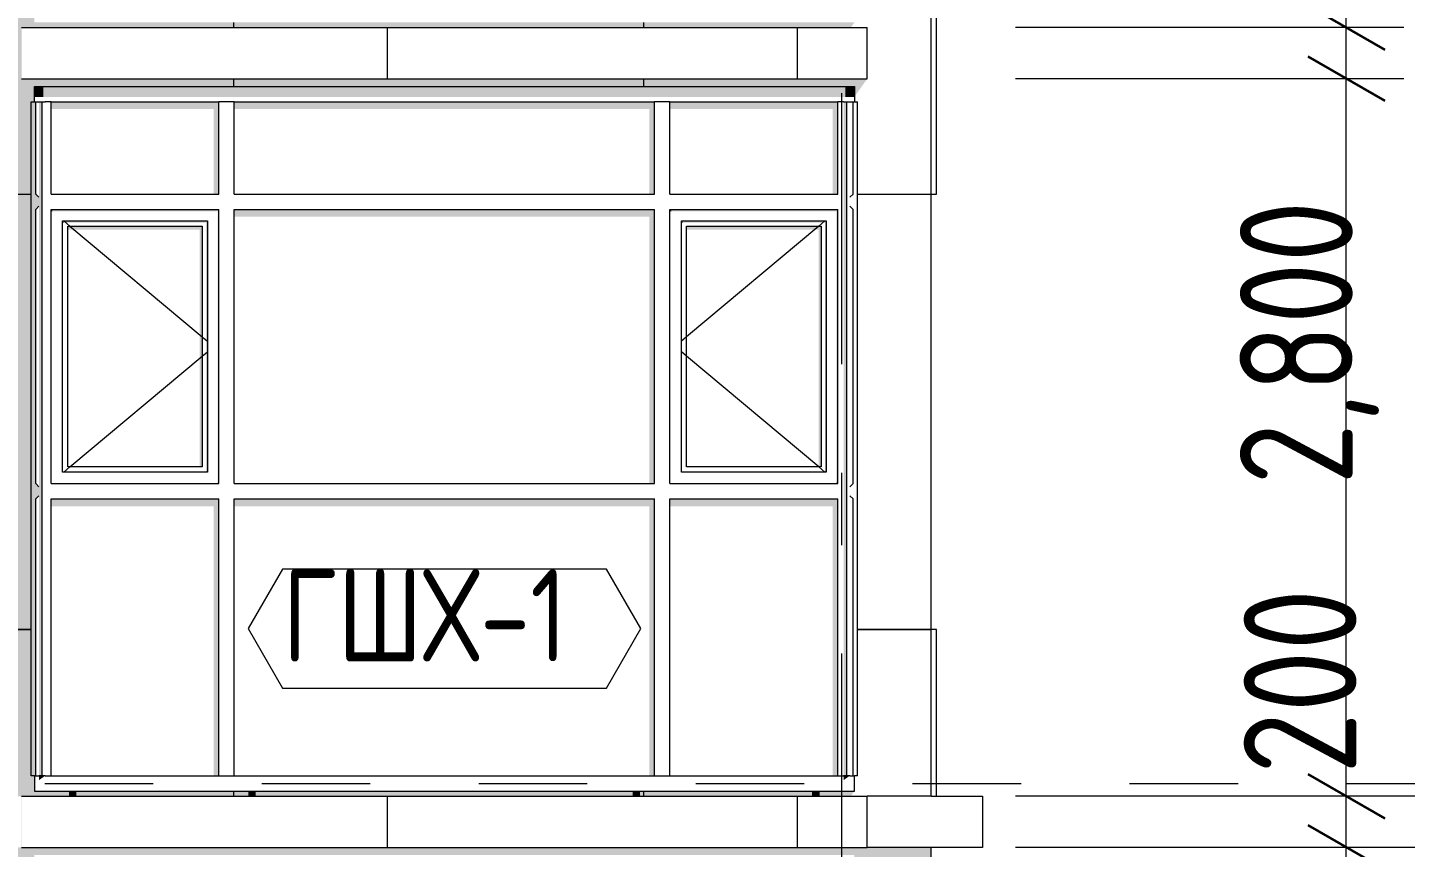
# Model space of a CAD drawing. Header units: millimetres. Extents: x 18162 to 7085488, y 72188 to 247925.
# Drawn here: x 5833332 to 5838709, y 112134 to 115334 of the extents above; entities that cross this region are included whole.
import ezdxf
from ezdxf.enums import TextEntityAlignment as Align

# ---------------------------------------------------------------- set-up
doc = ezdxf.new("R2010")
doc.units = ezdxf.units.MM
doc.header["$MEASUREMENT"] = 0
doc.linetypes.add('Dashed', pattern=[423.333333, 211.666667, -211.666667])
doc.linetypes.add('Double Dashed', pattern=[1093.611073, 529.166651, -211.666656, 141.111112, -211.666656])
for name, color, linetype in [('Finish - Wall', 7, 'Continuous'), ('Interior - Stair & Railing', 7, 'Continuous'), ('Structural - Bearing', 7, 'Continuous'), ('Structural - Grid', 7, 'Continuous')]:
    doc.layers.add(name, color=color, linetype=linetype)
doc.styles.add('GENERATED_STYLE_3', font='', dxfattribs={"width": 0.8})
doc.styles.get('GENERATED_STYLE_3').set_extended_font_data('ISOCPEUR MON')
doc.dimstyles.new('GENERATED_STYLE__19', dxfattribs={"dimtxt": 440.00001, "dimasz": 228, "dimexe": 0.18, "dimexo": 31028.935828, "dimgap": 0, "dimtad": 1, "dimdec": 0, "dimzin": 0, "dimdsep": 46, "dimtxsty": 'GENERATED_STYLE_3', "dimblk": 'ARROWHEAD_2', "dimblk1": 'ARROWHEAD_2', "dimblk2": 'ARROWHEAD_2', "dimcen": 0.09, "dimclrd": 13, "dimclre": 13, "dimclrt": 13, "dimadec": 0, "dimazin": 0, "dimtfac": 1, "dimtdec": 4, "dimtmove": 0, "dimatfit": 3, "dimfxl": 1, "dimtolj": 1, "dimtzin": 0, "dimarcsym": 0})
doc.dimstyles.new('GENERATED_STYLE__20', dxfattribs={"dimtxt": 440.00001, "dimasz": 228, "dimexe": 0.18, "dimexo": 31229.618294, "dimgap": 0, "dimtad": 1, "dimdec": 0, "dimzin": 0, "dimdsep": 46, "dimtxsty": 'GENERATED_STYLE_3', "dimblk": 'ARROWHEAD_2', "dimblk1": 'ARROWHEAD_2', "dimblk2": 'ARROWHEAD_2', "dimcen": 0.09, "dimclrd": 13, "dimclre": 13, "dimclrt": 13, "dimadec": 0, "dimazin": 0, "dimtfac": 1, "dimtdec": 4, "dimtmove": 0, "dimatfit": 3, "dimfxl": 1, "dimtolj": 1, "dimtzin": 0, "dimarcsym": 0})
doc.dimstyles.new('GENERATED_STYLE__26', dxfattribs={"dimtxt": 440.00001, "dimasz": 228, "dimexe": 0.18, "dimexo": 1585.703396, "dimgap": 0, "dimtad": 1, "dimdec": 0, "dimzin": 0, "dimdsep": 46, "dimtxsty": 'GENERATED_STYLE_3', "dimblk": 'ARROWHEAD_2', "dimblk1": 'ARROWHEAD_2', "dimblk2": 'ARROWHEAD_2', "dimcen": 0.09, "dimclrd": 13, "dimclre": 13, "dimclrt": 13, "dimadec": 0, "dimazin": 0, "dimtfac": 1, "dimtdec": 4, "dimtmove": 0, "dimatfit": 3, "dimfxl": 1, "dimtolj": 1, "dimtzin": 0, "dimarcsym": 0})
doc.dimstyles.new('GENERATED_STYLE__27', dxfattribs={"dimtxt": 440.00001, "dimasz": 228, "dimexe": 0.18, "dimexo": 1666.115523, "dimgap": 0, "dimtad": 1, "dimdec": 0, "dimzin": 0, "dimdsep": 46, "dimtxsty": 'GENERATED_STYLE_3', "dimblk": 'ARROWHEAD_2', "dimblk1": 'ARROWHEAD_2', "dimblk2": 'ARROWHEAD_2', "dimcen": 0.09, "dimclrd": 13, "dimclre": 13, "dimclrt": 13, "dimadec": 0, "dimazin": 0, "dimtfac": 1, "dimtdec": 4, "dimtmove": 0, "dimatfit": 3, "dimfxl": 1, "dimtolj": 1, "dimtzin": 0, "dimarcsym": 0})

# ---------------------------------------------------------------- blocks, each defined once
blk = doc.blocks.new('*X2296', base_point=(5785635.3, 106384.1))
at = {"layer": 'Structural - Bearing', "color": 8, "linetype": 'Continuous', "lineweight": 13}
for p, q in [((5834135.3, 115354.1), (5834135.3, 115334.1)), ((5835735.3, 115354.1), (5835735.3, 115334.1))]:
    blk.add_line(p, q, dxfattribs=at)
blk = doc.blocks.new('*X2298', base_point=(5785635.3, 106384.1))
at = {"layer": 'Structural - Bearing', "color": 7, "linetype": 'Continuous', "lineweight": 9}
for p, q in [((5834735.3, 115334.1), (5834735.3, 115134.1)), ((5836335.3, 115334.1), (5836335.3, 115134.1))]:
    blk.add_line(p, q, dxfattribs=at)
blk = doc.blocks.new('*X2360', base_point=(5785635.3, 106384.1))
at = {"layer": 'Structural - Bearing', "color": 7, "linetype": 'Continuous', "lineweight": 9}
blk.add_line((5836858.8, 114684.1), (5836878.8, 114684.1), dxfattribs=at)
blk = doc.blocks.new('*X2481', base_point=(5785635.3, 106384.1))
at = {"layer": 'Structural - Bearing', "color": 8, "linetype": 'Continuous', "lineweight": 13}
for p, q in [((5834135.3, 115134.1), (5834135.3, 115104.1)), ((5835735.3, 115134.1), (5835735.3, 115104.1)), ((5832535.3, 114684.1), (5833346.4, 114684.1)), ((5836571.2, 114684.1), (5836835.3, 114684.1)), ((5836835.3, 114684.1), (5836858.8, 114684.1)), ((5832535.3, 112984.1), (5833346.4, 112984.1)), ((5833346.4, 112984.1), (5832535.3, 112984.1)), ((5836571.2, 112984.1), (5836835.3, 112984.1)), ((5836835.3, 112984.1), (5836571.2, 112984.1)), ((5836858.8, 112984.1), (5836835.3, 112984.1)), ((5836835.3, 112984.1), (5836858.8, 112984.1))]:
    blk.add_line(p, q, dxfattribs=at)
blk = doc.blocks.new('*X2488', base_point=(5785635.3, 106384.1))
at = {"layer": 'Structural - Bearing', "color": 8, "linetype": 'Continuous', "lineweight": 13}
blk.add_line((5834135.3, 112354.1), (5834135.3, 112334.1), dxfattribs=at)
blk = doc.blocks.new('*X2490', base_point=(5785635.3, 106384.1))
at = {"layer": 'Structural - Bearing', "color": 8, "linetype": 'Continuous', "lineweight": 13}
blk.add_line((5835735.3, 112354.1), (5835735.3, 112334.1), dxfattribs=at)
blk = doc.blocks.new('*X2492', base_point=(5785635.3, 106384.1))
at = {"layer": 'Structural - Bearing', "color": 7, "linetype": 'Continuous', "lineweight": 9}
for p, q in [((5834735.3, 112334.1), (5834735.3, 112134.1)), ((5836335.3, 112334.1), (5836335.3, 112134.1))]:
    blk.add_line(p, q, dxfattribs=at)
blk = doc.blocks.new('*D2595', base_point=(5785635.3, 106384.1))
at = {"color": 12, "linetype": 'Continuous', "lineweight": 35}
for p, q in [((5838328.4, 112220.7), (5838628.4, 112047.5)), ((5838328.4, 109420.7), (5838628.4, 109247.5))]:
    blk.add_line(p, q, dxfattribs=at)
at = {"color": 13, "linetype": 'Continuous', "lineweight": 13}
for p, q in [((5838703.4, 112134.1), (5837187.8, 112134.1)), ((5838478.4, 109334.1), (5838478.4, 112134.1)), ((5838703.4, 109334.1), (5837187.8, 109334.1)), ((5838478.4, 109134.1), (5838478.4, 109334.1))]:
    blk.add_line(p, q, dxfattribs=at)
at = {"color": 13, "lineweight": 13, "char_height": 440, "attachment_point": 7, "rotation": 90, "style": 'GENERATED_STYLE_3'}
for s, insert in [('\\A1;{\\pql;\\fISOCPEUR MON|b0|i0|c0|p0;\\W0.800000;2,800}', (5838605.9, 110549.6)), ('\\A1;{\\pql;\\fISOCPEUR MON|b0|i0|c0|p0;\\W0.800000;200}', (5838518.1, 109420.8))]:
    blk.add_mtext(s, dxfattribs=dict(at, insert=insert))
blk = doc.blocks.new('ARROWHEAD_2')
at = {"color": 0, "linetype": 'Continuous', "lineweight": 0}
for p, q in [((-0.378, -0.655), (0.378, 0.655)), ((0, 0), (-1, 0))]:
    blk.add_line(p, q, dxfattribs=at)
blk = doc.blocks.new('*D2596', base_point=(5785635.3, 106384.1))
at = {"color": 13, "linetype": 'Continuous', "lineweight": 13}
for p, q in [((5838478.4, 112334.1), (5838478.4, 115134.1)), ((5838703.4, 112334.1), (5837187.8, 112334.1)), ((5838478.4, 112134.1), (5838478.4, 112334.1))]:
    blk.add_line(p, q, dxfattribs=at)
at = {"color": 12, "linetype": 'Continuous', "lineweight": 35}
for p, q in [((5838328.4, 112420.7), (5838628.4, 112247.5)), ((5838328.4, 112220.7), (5838628.4, 112047.5))]:
    blk.add_line(p, q, dxfattribs=at)
blk = doc.blocks.new('*D2597', base_point=(5785635.3, 106384.1))
at = {"color": 12, "linetype": 'Continuous', "lineweight": 35}
for p, q in [((5838328.4, 115220.7), (5838628.4, 115047.5)), ((5838328.4, 112420.7), (5838628.4, 112247.5))]:
    blk.add_line(p, q, dxfattribs=at)
at = {"color": 13, "linetype": 'Continuous', "lineweight": 13}
for p, q in [((5838703.4, 115134.1), (5837187.8, 115134.1)), ((5838478.4, 112334.1), (5838478.4, 115134.1))]:
    blk.add_line(p, q, dxfattribs=at)
at = {"color": 13, "lineweight": 13, "char_height": 440, "attachment_point": 7, "rotation": 90, "style": 'GENERATED_STYLE_3'}
for s, insert in [('\\A1;{\\pql;\\fISOCPEUR MON|b0|i0|c0|p0;\\W0.800000;2,800}', (5838605.9, 113549.6)), ('\\A1;{\\pql;\\fISOCPEUR MON|b0|i0|c0|p0;\\W0.800000;200}', (5838518.1, 112420.8))]:
    blk.add_mtext(s, dxfattribs=dict(at, insert=insert))
blk = doc.blocks.new('*D2598', base_point=(5785635.3, 106384.1))
at = {"color": 13, "linetype": 'Continuous', "lineweight": 13}
for p, q in [((5838478.4, 115334.1), (5838478.4, 118134.1)), ((5838703.4, 115334.1), (5837187.8, 115334.1)), ((5838478.4, 115134.1), (5838478.4, 115334.1)), ((5838703.4, 115134.1), (5837187.8, 115134.1))]:
    blk.add_line(p, q, dxfattribs=at)
at = {"color": 12, "linetype": 'Continuous', "lineweight": 35}
for p, q in [((5838328.4, 115420.7), (5838628.4, 115247.5)), ((5838328.4, 115220.7), (5838628.4, 115047.5))]:
    blk.add_line(p, q, dxfattribs=at)
blk = doc.blocks.new('*D2599', base_point=(5785635.3, 106384.1))
at = {"color": 12, "linetype": 'Continuous', "lineweight": 35}
for p, q in [((5838328.4, 118220.7), (5838628.4, 118047.5)), ((5838328.4, 115420.7), (5838628.4, 115247.5))]:
    blk.add_line(p, q, dxfattribs=at)
at = {"color": 13, "linetype": 'Continuous', "lineweight": 13}
for p, q in [((5838703.4, 118134.1), (5837187.8, 118134.1)), ((5838478.4, 115334.1), (5838478.4, 118134.1))]:
    blk.add_line(p, q, dxfattribs=at)
at = {"color": 13, "lineweight": 13, "char_height": 440, "attachment_point": 7, "rotation": 90, "style": 'GENERATED_STYLE_3'}
for s, insert in [('\\A1;{\\pql;\\fISOCPEUR MON|b0|i0|c0|p0;\\W0.800000;2,800}', (5838605.9, 116549.6)), ('\\A1;{\\pql;\\fISOCPEUR MON|b0|i0|c0|p0;\\W0.800000;200}', (5838518.1, 115420.8))]:
    blk.add_mtext(s, dxfattribs=dict(at, insert=insert))
blk = doc.blocks.new('*D2627', base_point=(5785635.3, 106384.1))
at = {"color": 12, "linetype": 'Continuous', "lineweight": 35}
for p, q in [((5839537.7, 112220.7), (5839837.7, 112047.5)), ((5839537.7, 102820.7), (5839837.7, 102647.5))]:
    blk.add_line(p, q, dxfattribs=at)
at = {"color": 13, "linetype": 'Continuous', "lineweight": 13}
for p, q in [((5839912.7, 112134.1), (5838644.5, 112134.1)), ((5839687.7, 102734.1), (5839687.7, 112134.1)), ((5839912.7, 102734.1), (5838644.5, 102734.1)), ((5839687.7, 102587.4), (5839687.7, 102734.1))]:
    blk.add_line(p, q, dxfattribs=at)
at = {"color": 13, "lineweight": 13, "char_height": 440, "attachment_point": 7, "rotation": 90, "style": 'GENERATED_STYLE_3'}
for s, insert in [('\\A1;{\\pql;\\fISOCPEUR MON|b0|i0|c0|p0;\\W0.800000;200}', (5839727.4, 111309.7)), ('\\A1;{\\pql;\\fISOCPEUR MON|b0|i0|c0|p0;\\W0.800000;9,400}', (5839815.2, 106494.4))]:
    blk.add_mtext(s, dxfattribs=dict(at, insert=insert))
blk = doc.blocks.new('*D2628', base_point=(5785635.3, 106384.1))
at = {"color": 12, "linetype": 'Continuous', "lineweight": 35}
for p, q in [((5839537.7, 112420.7), (5839837.7, 112247.5)), ((5839537.7, 112220.7), (5839837.7, 112047.5))]:
    blk.add_line(p, q, dxfattribs=at)
at = {"color": 13, "linetype": 'Continuous', "lineweight": 13}
for p, q in [((5839912.7, 112334.1), (5838644.5, 112334.1)), ((5839687.7, 112134.1), (5839687.7, 112334.1))]:
    blk.add_line(p, q, dxfattribs=at)
blk = doc.blocks.new('*D2629', base_point=(5785635.3, 106384.1))
at = {"color": 12, "linetype": 'Continuous', "lineweight": 35}
for p, q in [((5839537.7, 145220.7), (5839837.7, 145047.5)), ((5839537.7, 112420.7), (5839837.7, 112247.5))]:
    blk.add_line(p, q, dxfattribs=at)
at = {"color": 13, "linetype": 'Continuous', "lineweight": 13}
for p, q in [((5839912.7, 145134.1), (5838644.5, 145134.1)), ((5839687.7, 112334.1), (5839687.7, 145134.1)), ((5839912.7, 112334.1), (5838644.5, 112334.1))]:
    blk.add_line(p, q, dxfattribs=at)
at = {"color": 13, "lineweight": 13, "char_height": 440, "attachment_point": 7, "rotation": 90, "style": 'GENERATED_STYLE_3'}
for s, insert in [('\\A1;{\\pql;\\fISOCPEUR MON|b0|i0|c0|p0;\\W0.800000;200}', (5839727.4, 144309.7)), ('\\A1;{\\pql;\\fISOCPEUR MON|b0|i0|c0|p0;\\W0.800000;32,800}', (5839815.2, 127689))]:
    blk.add_mtext(s, dxfattribs=dict(at, insert=insert))
blk = doc.blocks.new('Label_212_3', base_point=(5834958.8, 112754.1))
at = {"color": 13, "linetype": 'Continuous', "lineweight": 13, "flags": 128}
blk.add_lwpolyline([(5834192.4, 112988.3), (5834326.5, 112756.1), (5835591.1, 112756.1), (5835725.2, 112988.3), (5835591.1, 113220.6), (5834326.5, 113220.6)], close=True, dxfattribs=at)
at = {"color": 13, "lineweight": 13, "insert": (5834326.5, 113219.9), "char_height": 360, "attachment_point": 1, "style": 'GENERATED_STYLE_3'}
blk.add_mtext('\\A1;{\\pql;\\pt0,253000;\\fISOCPEUR MON|b0|i0|c0|p0;\\W0.800000;ГШХ-1\\fISOCPEUR MON|b0|i0|c0|p0;\\W0.800000;\\A1{\\H.66x;\\S^  ;}\\fISOCPEUR MON|b0|i0|c0|p0;\\W0.800000;\\fISOCPEUR MON|b0|i0|c0|p0;\\W0.800000;\\A1{\\H.66x;\\S^  ;}\\fISOCPEUR MON|b0|i0|c0|p0;\\W0.800000; \\fISOCPEUR MON|b0|i0|c0|p0;\\W0.800000;\\fISOCPEUR MON|b0|i0|c0|p0;\\W0.800000;\\fISOCPEUR MON|b0|i0|c0|p0;\\W0.800000;\\fISOCPEUR MON|b0|i0|c0|p0;\\W0.800000;\\fISOCPEUR MON|b0|i0|c0|p0;\\W0.800000;\\fISOCPEUR MON|b0|i0|c0|p0;\\W0.800000;\\fISOCPEUR MON|b0|i0|c0|p0;\\W0.800000;\\fISOCPEUR MON|b0|i0|c0|p0;\\W0.800000;\\fISOCPEUR MON|b0|i0|c0|p0;\\W0.800000;\\fISOCPEUR MON|b0|i0|c0|p0;\\W0.800000;\\fISOCPEUR MON|b0|i0|c0|p0;\\W0.800000;\\fISOCPEUR MON|b0|i0|c0|p0;\\W0.800000;\\fISOCPEUR MON|b0|i0|c0|p0;\\W0.800000;\\fISOCPEUR MON|b0|i0|c0|p0;\\W0.800000;\\fISOCPEUR MON|b0|i0|c0|p0;\\W0.800000;\\fISOCPEUR MON|b0|i0|c0|p0;\\W0.800000;\\fISOCPEUR MON|b0|i0|c0|p0;\\W0.800000;\\fISOCPEUR MON|b0|i0|c0|p0;\\W0.800000;\\fISOCPEUR MON|b0|i0|c0|p0;\\W0.800000;\\fISOCPEUR MON|b0|i0|c0|p0;\\W0.800000;\\fISOCPEUR MON|b0|i0|c0|p0;\\W0.800000;\\fISOCPEUR MON|b0|i0|c0|p0;\\W0.800000;\\fISOCPEUR MON|b0|i0|c0|p0;\\W0.800000;\\fISOCPEUR MON|b0|i0|c0|p0;\\W0.800000;\\fISOCPEUR MON|b0|i0|c0|p0;\\W0.800000;\\fISOCPEUR MON|b0|i0|c0|p0;\\W0.800000;\\fISOCPEUR MON|b0|i0|c0|p0;\\W0.800000;\\fISOCPEUR MON|b0|i0|c0|p0;\\W0.800000;\\fISOCPEUR MON|b0|i0|c0|p0;\\W0.800000;\\fISOCPEUR MON|b0|i0|c0|p0;\\W0.800000;\\fISOCPEUR MON|b0|i0|c0|p0;\\W0.800000;\\fISOCPEUR MON|b0|i0|c0|p0;\\W0.800000;\\fISOCPEUR MON|b0|i0|c0|p0;\\W0.800000;\\fISOCPEUR MON|b0|i0|c0|p0;\\W0.800000;\\fISOCPEUR MON|b0|i0|c0|p0;\\W0.800000;\\fISOCPEUR MON|b0|i0|c0|p0;\\W0.800000;\\fISOCPEUR MON|b0|i0|c0|p0;\\W0.800000;\\fISOCPEUR MON|b0|i0|c0|p0;\\W0.800000;\\fISOCPEUR MON|b0|i0|c0|p0;\\W0.800000;\\fISOCPEUR MON|b0|i0|c0|p0;\\W0.800000;\\fISOCPEUR MON|b0|i0|c0|p0;\\W0.800000;\\fISOCPEUR MON|b0|i0|c0|p0;\\W0.800000;\\fISOCPEUR MON|b0|i0|c0|p0;\\W0.800000;}', dxfattribs=at)
blk = doc.blocks.new('Standard grid marker[379]_3', base_point=(5836508.8, 166384.1))
at = {"layer": 'Structural - Grid', "color": 13, "linetype": 'Double Dashed', "lineweight": 13, "ltscale": 2}
blk.add_line((5836508.8, 165384.1), (5836508.8, 100884.1), dxfattribs=at)
at = {"layer": 'Structural - Grid', "color": 13, "lineweight": 13, "style": 'GENERATED_STYLE_3'}
blk.add_attdef('AC_MarkerText_1', text='', height=500, rotation=360, dxfattribs=at).set_placement((5836508.8, 99534.1), align=Align.TOP_CENTER)

msp = doc.modelspace()

# ---------------------------------------------------------------- hatches: boundary and pattern name
at = {"layer": 'Finish - Wall', "linetype": 'Continuous', "lineweight": 0}
for points in [[(5833358.8, 115104.1), (5833358.8, 115063.4), (5833393.8, 115063.4), (5833393.8, 115104.1)], [(5833393.8, 115104.1), (5833393.8, 115063.4), (5834108.8, 115063.4), (5834108.8, 115104.1)], [(5834108.8, 115104.1), (5834108.8, 115063.4), (5835808.8, 115063.4), (5835808.8, 115104.1)], [(5835808.8, 115063.4), (5836523.8, 115063.4), (5836523.8, 115104.1), (5835808.8, 115104.1)], [(5836558.8, 115104.1), (5836523.8, 115104.1), (5836523.8, 115063.4), (5836558.8, 115063.4)], [(5833363.8, 115044.1), (5833346.4, 115044.1), (5833346.4, 114654.1), (5833388.8, 114654.1), (5833388.8, 115044.1), (5833376.4, 115044.1), (5833376.4, 114671.5), (5833363.8, 114684.1)], [(5834078.8, 115044.1), (5833423.8, 115044.1), (5833423.8, 115015.8), (5834058.8, 115015.8), (5834058.8, 114684.1), (5834078.8, 114684.1)], [(5834138.8, 115044.1), (5834138.8, 115015.8), (5835758.8, 115015.8), (5835758.8, 114684.1), (5835778.8, 114684.1), (5835778.8, 115044.1)], [(5835838.8, 115044.1), (5835838.8, 115015.8), (5836473.8, 115015.8), (5836473.8, 114684.1), (5836493.8, 114684.1), (5836493.8, 115044.1)], [(5836516.4, 114654.1), (5836528.8, 114654.1), (5836528.8, 115044.1), (5836516.4, 115044.1)], [(5836553.8, 115044.1), (5836553.8, 115037), (5836558.8, 115044.1)], [(5836516.4, 113524.1), (5836528.8, 113524.1), (5836528.8, 114654.1), (5836516.4, 114654.1)], [(5836553.8, 114684.1), (5836541.2, 114671.5), (5836547.5, 114675.2)], [(5834078.8, 114624.1), (5833423.8, 114624.1), (5833430.9, 114617), (5834071.8, 114617)], [(5833430.9, 114617), (5833423.8, 114624.1), (5833423.8, 114617)], [(5834071.8, 114617), (5834073.8, 114617), (5834073.8, 113559.1), (5834078.8, 113554.1), (5834078.8, 114624.1)], [(5834138.8, 114595.8), (5835758.8, 114595.8), (5835758.8, 113554.1), (5835778.8, 113554.1), (5835778.8, 114624.1), (5834138.8, 114624.1)], [(5836493.8, 114624.1), (5835838.8, 114624.1), (5835845.9, 114617), (5836486.8, 114617)], [(5835838.8, 114624.1), (5835838.8, 114617), (5835845.9, 114617)], [(5836486.8, 114617), (5836488.8, 114617), (5836488.8, 113559.1), (5836493.8, 113554.1), (5836493.8, 114624.1)], [(5833475.9, 114572), (5833468.8, 114579.1), (5833468.8, 114572)], [(5833468.8, 114579.1), (5833475.9, 114572), (5834026.8, 114572), (5834033.8, 114579.1)], [(5833488.8, 114544.9), (5834003.8, 114544.9), (5834003.8, 113619.1), (5834013.8, 113619.1), (5834013.8, 114559.1), (5833488.8, 114559.1)], [(5834026.8, 114572), (5834028.8, 114572), (5834028.8, 113604.1), (5834033.8, 113599.1), (5834033.8, 114579.1)], [(5835890.9, 114572), (5835883.8, 114579.1), (5835883.8, 114572)], [(5835883.8, 114579.1), (5835890.9, 114572), (5836441.8, 114572), (5836448.8, 114579.1)], [(5836428.8, 114559.1), (5835903.8, 114559.1), (5835903.8, 114544.9), (5836418.8, 114544.9), (5836418.8, 113619.1), (5836428.8, 113619.1)], [(5836441.8, 114572), (5836443.8, 114572), (5836443.8, 113604.1), (5836448.8, 113599.1), (5836448.8, 114579.1)], [(5834028.8, 113599.1), (5834033.8, 113599.1), (5834028.8, 113604.1)], [(5836443.8, 113599.1), (5836448.8, 113599.1), (5836443.8, 113604.1)], [(5833346.4, 112414.1), (5833363.8, 112414.1), (5833363.8, 113494.1), (5833376.4, 113506.6), (5833376.4, 112414.1), (5833388.8, 112414.1), (5833388.8, 113524.1), (5833346.4, 113524.1)], [(5834073.8, 113554.1), (5834078.8, 113554.1), (5834073.8, 113559.1)], [(5836488.8, 113554.1), (5836493.8, 113554.1), (5836488.8, 113559.1)], [(5836516.4, 112414.1), (5836528.8, 112414.1), (5836528.8, 113524.1), (5836516.4, 113524.1)], [(5836553.8, 113554.1), (5836541.2, 113541.5), (5836547.5, 113545.2)], [(5834078.8, 113494.1), (5833423.8, 113494.1), (5833423.8, 113465.8), (5834058.8, 113465.8), (5834058.8, 112414.1), (5834078.8, 112414.1)], [(5834138.8, 113465.8), (5835758.8, 113465.8), (5835758.8, 112414.1), (5835778.8, 112414.1), (5835778.8, 113494.1), (5834138.8, 113494.1)], [(5836493.8, 113494.1), (5835838.8, 113494.1), (5835838.8, 113465.8), (5836473.8, 113465.8), (5836473.8, 112414.1), (5836493.8, 112414.1)], [(5833376.4, 112396.5), (5833393.8, 112408.8), (5833393.8, 112414.1), (5833376.4, 112414.1)], [(5833401.2, 112414.1), (5833393.8, 112414.1), (5833393.8, 112408.8)], [(5836516.4, 112396.5), (5836523.8, 112401.7), (5836523.8, 112414.1), (5836516.4, 112414.1)], [(5836541.2, 112414.1), (5836523.8, 112414.1), (5836523.8, 112401.7)]]:
    msp.add_hatch(color=49, dxfattribs=at).paths.add_polyline_path(points)
h = msp.add_hatch(color=49, dxfattribs=at)
h.paths.add_polyline_path([(5833388.8, 114654.1), (5833346.4, 114654.1), (5833346.4, 113524.1), (5833388.8, 113524.1)])
h.paths.add_polyline_path([(5833376.4, 113541.5), (5833363.8, 113554.1), (5833363.8, 114624.1), (5833376.4, 114636.6)], flags=0)
at = {"layer": 'Interior - Stair & Railing', "linetype": 'Continuous', "lineweight": 0}
for points in [[(5833496.8, 112354.1), (5833496.8, 112334.1), (5833497, 112334.1), (5833497, 112354.1)], [(5833497.5, 112354.1), (5833497, 112354.1), (5833497, 112334.1), (5833497.5, 112334.1)], [(5833497.5, 112354.1), (5833497.5, 112334.1), (5833498.4, 112334.1), (5833498.4, 112354.1)], [(5833499.6, 112354.1), (5833498.4, 112354.1), (5833498.4, 112334.1), (5833499.6, 112334.1)], [(5833501.1, 112354.1), (5833499.6, 112354.1), (5833499.6, 112334.1), (5833501.1, 112334.1)], [(5833502.8, 112354.1), (5833501.1, 112354.1), (5833501.1, 112334.1), (5833502.8, 112334.1)], [(5833504.7, 112354.1), (5833502.8, 112354.1), (5833502.8, 112334.1), (5833504.7, 112334.1)], [(5833506.7, 112354.1), (5833504.7, 112354.1), (5833504.7, 112334.1), (5833506.7, 112334.1)], [(5833508.8, 112354.1), (5833506.7, 112354.1), (5833506.7, 112334.1), (5833508.8, 112334.1)], [(5833510.9, 112354.1), (5833508.8, 112354.1), (5833508.8, 112334.1), (5833510.9, 112334.1)], [(5833512.9, 112354.1), (5833510.9, 112354.1), (5833510.9, 112334.1), (5833512.9, 112334.1)], [(5833514.8, 112354.1), (5833512.9, 112354.1), (5833512.9, 112334.1), (5833514.8, 112334.1)], [(5833516.5, 112354.1), (5833514.8, 112354.1), (5833514.8, 112334.1), (5833516.5, 112334.1)], [(5833518, 112354.1), (5833516.5, 112354.1), (5833516.5, 112334.1), (5833518, 112334.1)], [(5833519.2, 112354.1), (5833518, 112354.1), (5833518, 112334.1), (5833519.2, 112334.1)], [(5833520.1, 112354.1), (5833519.2, 112354.1), (5833519.2, 112334.1), (5833520.1, 112334.1)], [(5833520.6, 112354.1), (5833520.1, 112354.1), (5833520.1, 112334.1), (5833520.6, 112334.1)], [(5833520.6, 112354.1), (5833520.6, 112334.1), (5833520.8, 112334.1), (5833520.8, 112354.1)], [(5834196.8, 112334.1), (5834197, 112334.1), (5834197, 112354.1), (5834196.8, 112354.1)], [(5834197.5, 112354.1), (5834197, 112354.1), (5834197, 112334.1), (5834197.5, 112334.1)], [(5834197.5, 112354.1), (5834197.5, 112334.1), (5834198.4, 112334.1), (5834198.4, 112354.1)], [(5834198.4, 112334.1), (5834199.6, 112334.1), (5834199.6, 112354.1), (5834198.4, 112354.1)], [(5834199.6, 112354.1), (5834199.6, 112334.1), (5834201.1, 112334.1), (5834201.1, 112354.1)], [(5834202.8, 112354.1), (5834201.1, 112354.1), (5834201.1, 112334.1), (5834202.8, 112334.1)], [(5834204.7, 112354.1), (5834202.8, 112354.1), (5834202.8, 112334.1), (5834204.7, 112334.1)], [(5834206.7, 112354.1), (5834204.7, 112354.1), (5834204.7, 112334.1), (5834206.7, 112334.1)], [(5834208.8, 112354.1), (5834206.7, 112354.1), (5834206.7, 112334.1), (5834208.8, 112334.1)], [(5834210.9, 112354.1), (5834208.8, 112354.1), (5834208.8, 112334.1), (5834210.9, 112334.1)], [(5834212.9, 112354.1), (5834210.9, 112354.1), (5834210.9, 112334.1), (5834212.9, 112334.1)], [(5834214.8, 112354.1), (5834212.9, 112354.1), (5834212.9, 112334.1), (5834214.8, 112334.1)], [(5834216.5, 112354.1), (5834214.8, 112354.1), (5834214.8, 112334.1), (5834216.5, 112334.1)], [(5834218, 112354.1), (5834216.5, 112354.1), (5834216.5, 112334.1), (5834218, 112334.1)], [(5834219.2, 112354.1), (5834218, 112354.1), (5834218, 112334.1), (5834219.2, 112334.1)], [(5834219.2, 112354.1), (5834219.2, 112334.1), (5834220.1, 112334.1), (5834220.1, 112354.1)], [(5834220.6, 112354.1), (5834220.1, 112354.1), (5834220.1, 112334.1), (5834220.6, 112334.1)], [(5834220.6, 112354.1), (5834220.6, 112334.1), (5834220.8, 112334.1), (5834220.8, 112354.1)], [(5835696.8, 112354.1), (5835696.8, 112334.1), (5835697, 112334.1), (5835697, 112354.1)], [(5835697.5, 112354.1), (5835697, 112354.1), (5835697, 112334.1), (5835697.5, 112334.1)], [(5835697.5, 112354.1), (5835697.5, 112334.1), (5835698.4, 112334.1), (5835698.4, 112354.1)], [(5835699.6, 112354.1), (5835698.4, 112354.1), (5835698.4, 112334.1), (5835699.6, 112334.1)], [(5835701.1, 112354.1), (5835699.6, 112354.1), (5835699.6, 112334.1), (5835701.1, 112334.1)], [(5835702.8, 112354.1), (5835701.1, 112354.1), (5835701.1, 112334.1), (5835702.8, 112334.1)], [(5835704.7, 112354.1), (5835702.8, 112354.1), (5835702.8, 112334.1), (5835704.7, 112334.1)], [(5835706.7, 112354.1), (5835704.7, 112354.1), (5835704.7, 112334.1), (5835706.7, 112334.1)], [(5835708.8, 112354.1), (5835706.7, 112354.1), (5835706.7, 112334.1), (5835708.8, 112334.1)], [(5835710.9, 112354.1), (5835708.8, 112354.1), (5835708.8, 112334.1), (5835710.9, 112334.1)], [(5835712.9, 112354.1), (5835710.9, 112354.1), (5835710.9, 112334.1), (5835712.9, 112334.1)], [(5835714.8, 112354.1), (5835712.9, 112354.1), (5835712.9, 112334.1), (5835714.8, 112334.1)], [(5835716.5, 112354.1), (5835714.8, 112354.1), (5835714.8, 112334.1), (5835716.5, 112334.1)], [(5835718, 112354.1), (5835716.5, 112354.1), (5835716.5, 112334.1), (5835718, 112334.1)], [(5835719.2, 112354.1), (5835718, 112354.1), (5835718, 112334.1), (5835719.2, 112334.1)], [(5835719.2, 112354.1), (5835719.2, 112334.1), (5835720.1, 112334.1), (5835720.1, 112354.1)], [(5835720.6, 112354.1), (5835720.1, 112354.1), (5835720.1, 112334.1), (5835720.6, 112334.1)], [(5835720.6, 112354.1), (5835720.6, 112334.1), (5835720.8, 112334.1), (5835720.8, 112354.1)], [(5836396.8, 112354.1), (5836396.8, 112334.1), (5836397, 112334.1), (5836397, 112354.1)], [(5836397.5, 112354.1), (5836397, 112354.1), (5836397, 112334.1), (5836397.5, 112334.1)], [(5836398.4, 112354.1), (5836397.5, 112354.1), (5836397.5, 112334.1), (5836398.4, 112334.1)], [(5836399.6, 112354.1), (5836398.4, 112354.1), (5836398.4, 112334.1), (5836399.6, 112334.1)], [(5836401.1, 112354.1), (5836399.6, 112354.1), (5836399.6, 112334.1), (5836401.1, 112334.1)], [(5836402.8, 112354.1), (5836401.1, 112354.1), (5836401.1, 112334.1), (5836402.8, 112334.1)], [(5836404.7, 112354.1), (5836402.8, 112354.1), (5836402.8, 112334.1), (5836404.7, 112334.1)], [(5836406.7, 112354.1), (5836404.7, 112354.1), (5836404.7, 112334.1), (5836406.7, 112334.1)], [(5836408.8, 112354.1), (5836406.7, 112354.1), (5836406.7, 112334.1), (5836408.8, 112334.1)], [(5836410.9, 112354.1), (5836408.8, 112354.1), (5836408.8, 112334.1), (5836410.9, 112334.1)], [(5836412.9, 112354.1), (5836410.9, 112354.1), (5836410.9, 112334.1), (5836412.9, 112334.1)], [(5836414.8, 112354.1), (5836412.9, 112354.1), (5836412.9, 112334.1), (5836414.8, 112334.1)], [(5836416.5, 112354.1), (5836414.8, 112354.1), (5836414.8, 112334.1), (5836416.5, 112334.1)], [(5836418, 112354.1), (5836416.5, 112354.1), (5836416.5, 112334.1), (5836418, 112334.1)], [(5836419.2, 112354.1), (5836418, 112354.1), (5836418, 112334.1), (5836419.2, 112334.1)], [(5836419.2, 112354.1), (5836419.2, 112334.1), (5836420.1, 112334.1), (5836420.1, 112354.1)], [(5836420.6, 112354.1), (5836420.1, 112354.1), (5836420.1, 112334.1), (5836420.6, 112334.1)], [(5836420.6, 112354.1), (5836420.6, 112334.1), (5836420.8, 112334.1), (5836420.8, 112354.1)]]:
    msp.add_hatch(color=49, dxfattribs=at).paths.add_polyline_path(points)
at = {"layer": 'Structural - Bearing', "linetype": 'Continuous', "lineweight": 0}
for points in [[(5832063.8, 118284.1), (5832063.8, 117715.6), (5832076.4, 117703), (5832076.4, 117684.1), (5832408.8, 117684.1), (5832408.8, 115984.1), (5832063.8, 115984.1), (5832063.8, 115845.6), (5832076.4, 115833), (5832076.4, 115803.4), (5832063.8, 115785.6), (5832063.8, 115284.1), (5833308.8, 115284.1), (5833308.8, 115334.1), (5836544.7, 115334.1), (5836558.8, 115354.1), (5833358.8, 115354.1), (5833358.8, 115414.1), (5833346.4, 115414.1), (5833346.4, 118044.1), (5833358.8, 118044.1), (5833358.8, 118104.1), (5836558.8, 118104.1), (5836558.8, 118063.4), (5836608.8, 118134.1), (5833308.8, 118134.1), (5833308.8, 118284.1)], [(5832063.8, 112334.1), (5833308.4, 112334.1), (5833308.4, 112284.1), (5833308.8, 112284.1), (5833308.8, 112334.1), (5833496.8, 112334.1), (5833496.8, 112354.1), (5833358.8, 112354.1), (5833358.8, 112414.1), (5833346.4, 112414.1), (5833346.4, 115044.1), (5833358.8, 115044.1), (5833358.8, 115104.1), (5836558.8, 115104.1), (5836558.8, 115063.4), (5836608.8, 115134.1), (5833308.8, 115134.1), (5833308.8, 115284.1), (5832063.8, 115284.1), (5832063.8, 114715.6), (5832076.4, 114703), (5832076.4, 114684.1), (5832408.8, 114684.1), (5832408.8, 112984.1), (5832063.8, 112984.1), (5832063.8, 112845.6), (5832076.4, 112833), (5832076.4, 112803.4), (5832063.8, 112785.6)], [(5833520.8, 112334.1), (5834196.8, 112334.1), (5834196.8, 112354.1), (5833520.8, 112354.1)], [(5834220.8, 112334.1), (5835696.8, 112334.1), (5835696.8, 112354.1), (5834220.8, 112354.1)], [(5836396.8, 112354.1), (5835720.8, 112354.1), (5835720.8, 112334.1), (5836396.8, 112334.1)], [(5836420.8, 112334.1), (5836544.7, 112334.1), (5836558.8, 112354.1), (5836420.8, 112354.1)], [(5817058.8, 112134.1), (5817058.8, 112104.1), (5820558.8, 112104.1), (5820558.8, 112044.1), (5820578.3, 112044.1), (5820578.3, 111851.2), (5825563.8, 111851.2), (5825563.8, 111715.6), (5825576.4, 111703), (5825576.4, 111684.1), (5825908.8, 111684.1), (5825908.8, 109984.1), (5825563.8, 109984.1), (5825563.8, 109845.6), (5825576.4, 109833), (5825576.4, 109803.4), (5825563.8, 109785.6), (5825563.8, 109284.1), (5826808.8, 109284.1), (5826808.8, 109334.1), (5826996.8, 109334.1), (5826996.8, 109354.1), (5826858.8, 109354.1), (5826858.8, 109414.1), (5826846.4, 109414.1), (5826846.4, 112044.1), (5826858.8, 112044.1), (5826858.8, 112104.1), (5830058.8, 112104.1), (5830058.8, 112044.1), (5830071.2, 112044.1), (5830071.2, 111851.2), (5832063.8, 111851.2), (5832063.8, 111715.6), (5832076.4, 111703), (5832076.4, 111684.1), (5832408.8, 111684.1), (5832408.8, 109984.1), (5832063.8, 109984.1), (5832063.8, 109845.6), (5832076.4, 109833), (5832076.4, 109803.4), (5832063.8, 109785.6), (5832063.8, 109284.1), (5833308.8, 109284.1), (5833308.8, 109334.1), (5833496.8, 109334.1), (5833496.8, 109354.1), (5833358.8, 109354.1), (5833358.8, 109414.1), (5833346.4, 109414.1), (5833346.4, 112044.1), (5833358.8, 112044.1), (5833358.8, 112104.1), (5836558.8, 112104.1), (5836558.8, 112044.1), (5836571.2, 112044.1), (5836571.2, 111850.3), (5836858.1, 111850.3), (5836858.8, 111851.2), (5836858.8, 112134.1), (5835838.8, 112134.1), (5833308.8, 112134.1), (5833308.8, 112284.1), (5833308.4, 112284.1), (5833308.4, 112134.1), (5829612.7, 112134.1), (5826808.8, 112134.1), (5826808.8, 112284.1), (5826808.4, 112284.1), (5826808.4, 112134.1), (5819816.7, 112134.1)]]:
    msp.add_hatch(color=49, dxfattribs=at).paths.add_polyline_path(points)

# ---------------------------------------------------------------- linework, layer by layer
at = {"color": 8, "linetype": 'Dashed', "lineweight": 13, "ltscale": 2}
msp.add_line((5800379.4, 112384.1), (5841359.8, 112384.1), dxfattribs=at)
at = {"layer": 'Finish - Wall', "color": 7, "linetype": 'Continuous', "lineweight": 9}
for p, q in [((5833358.8, 115044.1), (5833358.8, 115104.1)), ((5833358.8, 115104.1), (5833393.8, 115104.1)), ((5833393.8, 115104.1), (5834108.8, 115104.1)), ((5834108.8, 115104.1), (5835808.8, 115104.1)), ((5835808.8, 115104.1), (5836523.8, 115104.1)), ((5836523.8, 115104.1), (5836558.8, 115104.1)), ((5836558.8, 115104.1), (5836558.8, 115044.1)), ((5833346.4, 115044.1), (5833358.8, 115044.1)), ((5833346.4, 114654.1), (5833346.4, 115044.1)), ((5833358.8, 115044.1), (5833363.8, 115044.1)), ((5833363.8, 115044.1), (5833376.4, 115044.1)), ((5833363.8, 114684.1), (5833363.8, 115044.1)), ((5833376.4, 115044.1), (5833388.8, 115044.1)), ((5833388.8, 115044.1), (5833401.2, 115044.1)), ((5833388.8, 114654.1), (5833388.8, 115044.1)), ((5833423.8, 115044.1), (5833401.2, 115044.1)), ((5833423.8, 115044.1), (5834078.8, 115044.1)), ((5833423.8, 114684.1), (5833423.8, 115044.1)), ((5834138.8, 115044.1), (5834078.8, 115044.1)), ((5834078.8, 114684.1), (5834078.8, 115044.1)), ((5834138.8, 115044.1), (5835778.8, 115044.1)), ((5834138.8, 114684.1), (5834138.8, 115044.1)), ((5835838.8, 115044.1), (5835778.8, 115044.1)), ((5835778.8, 114684.1), (5835778.8, 115044.1)), ((5835838.8, 115044.1), (5836493.8, 115044.1)), ((5835838.8, 114684.1), (5835838.8, 115044.1)), ((5836516.4, 115044.1), (5836493.8, 115044.1)), ((5836493.8, 114684.1), (5836493.8, 115044.1)), ((5836516.4, 115044.1), (5836528.8, 115044.1)), ((5836528.8, 115044.1), (5836541.2, 115044.1)), ((5836528.8, 114654.1), (5836528.8, 115044.1)), ((5836541.2, 115044.1), (5836553.8, 115044.1)), ((5836553.8, 115044.1), (5836558.8, 115044.1)), ((5836553.8, 114684.1), (5836553.8, 115044.1)), ((5836558.8, 115044.1), (5836571.2, 115044.1)), ((5836571.2, 114654.1), (5836571.2, 115044.1)), ((5833346.4, 113524.1), (5833346.4, 114654.1)), ((5833363.8, 114684.1), (5833376.4, 114671.5)), ((5833388.8, 113524.1), (5833388.8, 114654.1)), ((5833423.8, 114684.1), (5834078.8, 114684.1)), ((5834138.8, 114684.1), (5835778.8, 114684.1)), ((5835838.8, 114684.1), (5836493.8, 114684.1)), ((5836528.8, 113524.1), (5836528.8, 114654.1)), ((5836541.2, 114671.5), (5836553.8, 114684.1)), ((5836571.2, 113524.1), (5836571.2, 114654.1)), ((5833376.4, 114636.6), (5833363.8, 114624.1)), ((5833363.8, 113554.1), (5833363.8, 114624.1)), ((5833423.8, 113554.1), (5833423.8, 114624.1)), ((5833423.8, 114624.1), (5834078.8, 114624.1)), ((5834078.8, 113554.1), (5834078.8, 114624.1)), ((5834138.8, 113554.1), (5834138.8, 114624.1)), ((5834138.8, 114624.1), (5835778.8, 114624.1)), ((5835778.8, 113554.1), (5835778.8, 114624.1)), ((5835838.8, 113554.1), (5835838.8, 114624.1)), ((5835838.8, 114624.1), (5836493.8, 114624.1)), ((5836493.8, 113554.1), (5836493.8, 114624.1)), ((5836553.8, 114624.1), (5836541.2, 114636.6)), ((5836553.8, 113554.1), (5836553.8, 114624.1)), ((5833468.8, 113599.1), (5833468.8, 114579.1)), ((5833468.8, 114579.1), (5834033.8, 114579.1)), ((5833473.7, 114579.1), (5833497.6, 114559.1)), ((5833488.8, 114559.1), (5834013.8, 114559.1)), ((5833488.8, 113619.1), (5833488.8, 114559.1)), ((5833497.6, 114559.1), (5834013.8, 114126.7)), ((5834013.8, 114559.1), (5834013.8, 113619.1)), ((5834033.8, 114579.1), (5834033.8, 113599.1)), ((5835883.8, 113599.1), (5835883.8, 114579.1)), ((5835883.8, 114579.1), (5836448.8, 114579.1)), ((5835903.8, 114559.1), (5836428.8, 114559.1)), ((5836420.1, 114559.1), (5835903.8, 114126.7)), ((5835903.8, 113619.1), (5835903.8, 114559.1)), ((5836444, 114579.1), (5836420.1, 114559.1)), ((5836428.8, 114559.1), (5836428.8, 113619.1)), ((5836448.8, 114579.1), (5836448.8, 113599.1)), ((5834013.8, 114126.7), (5834033.8, 114110)), ((5835903.8, 114126.7), (5835883.8, 114110)), ((5833497.6, 113619.1), (5834013.8, 114051.4)), ((5834013.8, 114051.4), (5834033.8, 114068.1)), ((5835903.8, 114051.4), (5835883.8, 114068.1)), ((5836420.1, 113619.1), (5835903.8, 114051.4)), ((5834033.8, 113599.1), (5833468.8, 113599.1)), ((5833473.7, 113599.1), (5833497.6, 113619.1)), ((5834013.8, 113619.1), (5833488.8, 113619.1)), ((5836448.8, 113599.1), (5835883.8, 113599.1)), ((5836428.8, 113619.1), (5835903.8, 113619.1)), ((5836444, 113599.1), (5836420.1, 113619.1)), ((5833346.4, 112414.1), (5833346.4, 113524.1)), ((5833363.8, 113554.1), (5833376.4, 113541.5)), ((5833388.8, 112414.1), (5833388.8, 113524.1)), ((5833423.8, 113554.1), (5834078.8, 113554.1)), ((5834138.8, 113554.1), (5835778.8, 113554.1)), ((5835838.8, 113554.1), (5836493.8, 113554.1)), ((5836528.8, 112414.1), (5836528.8, 113524.1)), ((5836541.2, 113541.5), (5836553.8, 113554.1)), ((5836571.2, 112414.1), (5836571.2, 113524.1)), ((5833376.4, 113506.6), (5833363.8, 113494.1)), ((5833363.8, 112414.1), (5833363.8, 113494.1)), ((5833423.8, 112414.1), (5833423.8, 113494.1)), ((5833423.8, 113494.1), (5834078.8, 113494.1)), ((5834078.8, 112414.1), (5834078.8, 113494.1)), ((5834138.8, 112414.1), (5834138.8, 113494.1)), ((5834138.8, 113494.1), (5835778.8, 113494.1)), ((5835778.8, 112414.1), (5835778.8, 113494.1)), ((5835838.8, 112414.1), (5835838.8, 113494.1)), ((5835838.8, 113494.1), (5836493.8, 113494.1)), ((5836493.8, 112414.1), (5836493.8, 113494.1)), ((5836553.8, 113494.1), (5836541.2, 113506.6)), ((5836553.8, 112414.1), (5836553.8, 113494.1)), ((5833358.8, 112414.1), (5833346.4, 112414.1)), ((5833358.8, 112414.1), (5833363.8, 112414.1)), ((5833358.8, 112414.1), (5833358.8, 112354.1)), ((5833363.8, 112414.1), (5833376.4, 112414.1)), ((5833388.8, 112414.1), (5833376.4, 112414.1)), ((5833401.2, 112414.1), (5833388.8, 112414.1)), ((5833401.2, 112414.1), (5833423.8, 112414.1)), ((5833423.8, 112414.1), (5834078.8, 112414.1)), ((5834078.8, 112414.1), (5834138.8, 112414.1)), ((5834138.8, 112414.1), (5835778.8, 112414.1)), ((5835778.8, 112414.1), (5835838.8, 112414.1)), ((5835838.8, 112414.1), (5836493.8, 112414.1)), ((5836493.8, 112414.1), (5836516.4, 112414.1)), ((5836528.8, 112414.1), (5836516.4, 112414.1)), ((5836541.2, 112414.1), (5836528.8, 112414.1)), ((5836541.2, 112414.1), (5836553.8, 112414.1)), ((5836553.8, 112414.1), (5836558.8, 112414.1)), ((5836571.2, 112414.1), (5836558.8, 112414.1)), ((5836558.8, 112354.1), (5836558.8, 112414.1)), ((5833358.8, 112354.1), (5833393.8, 112354.1)), ((5833393.8, 112354.1), (5834108.8, 112354.1)), ((5834108.8, 112354.1), (5835808.8, 112354.1)), ((5835808.8, 112354.1), (5836523.8, 112354.1)), ((5836523.8, 112354.1), (5836558.8, 112354.1))]:
    msp.add_line(p, q, dxfattribs=at)
at = {"layer": 'Interior - Stair & Railing', "color": 7, "linetype": 'Continuous', "lineweight": 9}
for p, q in [((5833496.8, 112334.1), (5833496.8, 112354.1)), ((5833520.8, 112334.1), (5833520.8, 112354.1)), ((5834196.8, 112334.1), (5834196.8, 112354.1)), ((5834220.8, 112334.1), (5834220.8, 112354.1)), ((5835696.8, 112334.1), (5835696.8, 112354.1)), ((5835720.8, 112334.1), (5835720.8, 112354.1)), ((5836396.8, 112334.1), (5836396.8, 112354.1)), ((5836420.8, 112334.1), (5836420.8, 112354.1))]:
    msp.add_line(p, q, dxfattribs=at)
at = {"layer": 'Structural - Bearing', "color": 7, "linetype": 'Continuous', "lineweight": 13}
for p, q in [((5836858.8, 115284.1), (5836858.8, 118284.1)), ((5836878.8, 114684.1), (5836878.8, 115984.1)), ((5833308.8, 115334.1), (5836608.8, 115334.1)), ((5836608.8, 115134.1), (5836608.8, 115334.1)), ((5836858.8, 112334.1), (5836858.8, 115284.1)), ((5833308.8, 115134.1), (5836608.8, 115134.1)), ((5836858.8, 114684.1), (5836878.8, 114684.1)), ((5836878.8, 112984.1), (5836858.8, 112984.1)), ((5836878.8, 112334.1), (5836878.8, 112984.1)), ((5833308.8, 112334.1), (5836608.8, 112334.1)), ((5836858.8, 112334.1), (5836608.8, 112334.1)), ((5836608.8, 112134.1), (5836608.8, 112334.1)), ((5836858.8, 112334.1), (5837058.8, 112334.1)), ((5837058.8, 112334.1), (5837058.8, 112134.1)), ((5833308.8, 112134.1), (5836608.8, 112134.1)), ((5836858.8, 112134.1), (5836608.8, 112134.1)), ((5836858.8, 109284.1), (5836858.8, 112134.1)), ((5837058.8, 112134.1), (5836858.8, 112134.1))]:
    msp.add_line(p, q, dxfattribs=at)

# ---------------------------------------------------------------- block references
at = {"color": 12, "linetype": 'Continuous', "lineweight": 13}
msp.add_blockref('Label_212_3', (5834958.8, 112754.1), dxfattribs=at)
at = {"layer": 'Structural - Bearing', "lineweight": 0}
for name in ['*X2296', '*X2298', '*X2481', '*X2360', '*X2488', '*X2492', '*X2490']:
    msp.add_blockref(name, (5785635.3, 106384.1), dxfattribs=at)
at = {"layer": 'Structural - Grid', "color": 13, "linetype": 'Continuous', "lineweight": 13}
msp.add_blockref('Standard grid marker[379]_3', (5836508.8, 166384.1), dxfattribs=at)

# ---------------------------------------------------------------- dimensions: what is measured, and where the dimension line sits
at = {"color": 13, "linetype": 'Continuous', "lineweight": 13}
for base, p1, p2, dimstyle, picture, middle in [((5839687.7, 145134.1), (5837058.8, 112334.1), (5836978.4, 145134.1), 'GENERATED_STYLE__27', '*D2629', (5839379.7, 128593.4)), ((5838478.4, 118134.1), (5805483.8, 115334.1), (5805483.8, 118134.1), 'GENERATED_STYLE__19', '*D2599', (5838170.4, 117286.7)), ((5838478.4, 115334.1), (5805483.8, 115134.1), (5805483.8, 115334.1), 'GENERATED_STYLE__19', '*D2598', (5838170.4, 115923)), ((5838478.4, 115134.1), (5805383.5, 112334.1), (5805483.8, 115134.1), 'GENERATED_STYLE__19', '*D2597', (5838170.4, 114286.7)), ((5838478.4, 112334.1), (5805383.5, 112134.1), (5805383.5, 112334.1), 'GENERATED_STYLE__20', '*D2596', (5838170.4, 112923)), ((5839687.7, 112334.1), (5837058.8, 112134.1), (5837058.8, 112334.1), 'GENERATED_STYLE__26', '*D2628', (5839379.7, 111811.9)), ((5839687.7, 112134.1), (5836828.8, 102734.1), (5837058.8, 112134.1), 'GENERATED_STYLE__26', '*D2627', (5839379.7, 107231.4)), ((5838478.4, 112134.1), (5805483.8, 109334.1), (5805383.5, 112134.1), 'GENERATED_STYLE__20', '*D2595', (5838170.4, 111286.7))]:
    dim = msp.add_linear_dim(base=base, p1=p1, p2=p2, angle=90, dimstyle=dimstyle, dxfattribs=at)
    dim.commit()
    dim.dimension.update_dxf_attribs({"geometry": picture, "text_midpoint": middle, "dimtype": 160, "text_rotation": 90})

doc.saveas('drawing.dxf')
